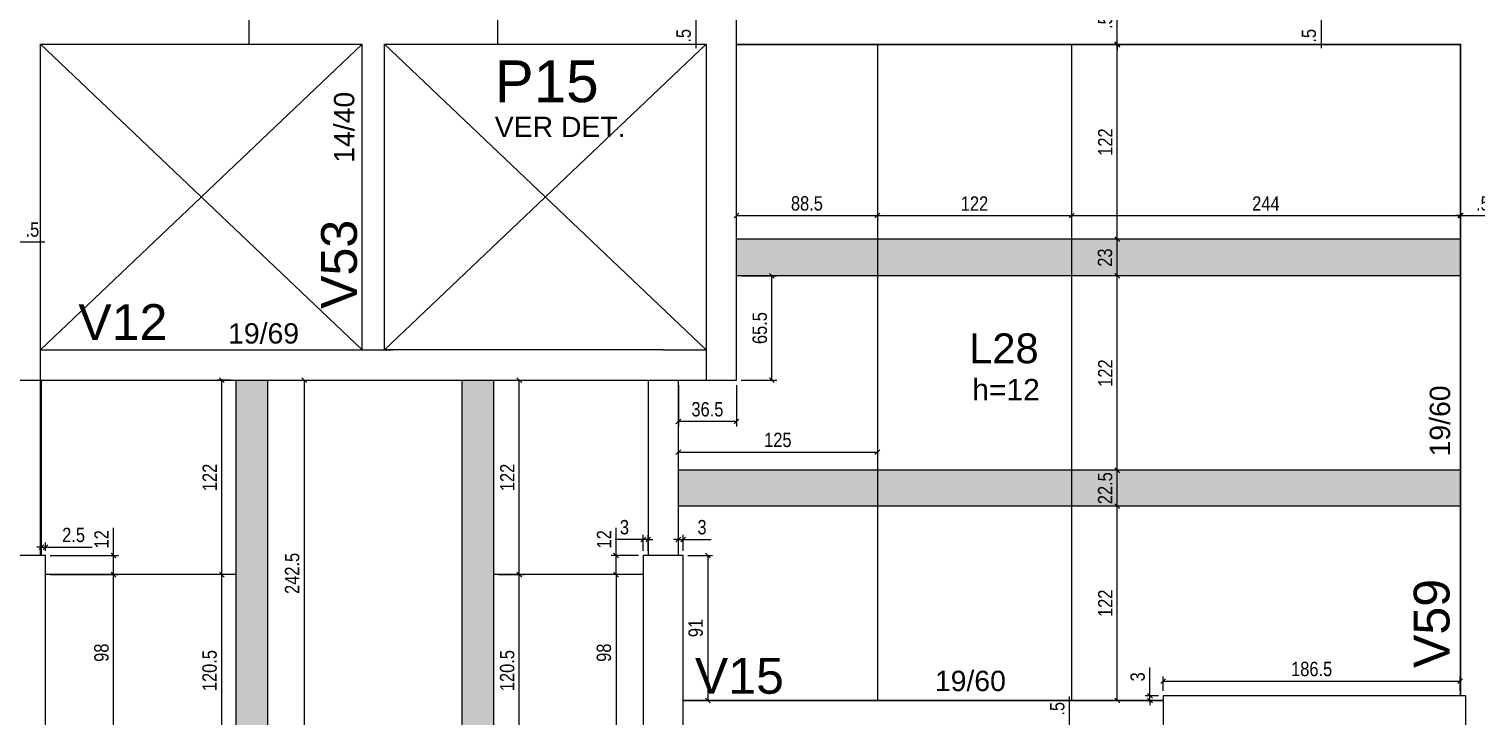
# Model space of a CAD drawing. Header units: millimetres. Extents: x 2716 to 9044, y 218 to 3839.
# Drawn here: x 6187 to 7096, y 2037 to 2468 of the extents above; entities that cross this region are included whole.
import ezdxf

# ---------------------------------------------------------------- set-up
doc = ezdxf.new("R2010")
doc.units = ezdxf.units.MM
for name, color, linetype in [('1', 3, 'Continuous'), ('212', 3, 'Continuous'), ('213', 3, 'Continuous'), ('216', 3, 'Continuous'), ('220', 5, 'Continuous'), ('221', 1, 'Continuous'), ('222', 6, 'Continuous'), ('226', 4, 'Continuous'), ('233', 6, 'Continuous'), ('COTA', 2, 'Continuous'), ('Painéis', 200, 'Continuous')]:
    doc.layers.add(name, color=color, linetype=linetype)
doc.layers.add('Hachura', color=251, linetype='Continuous', lineweight=9)
doc.styles.add('COTA TECNICA-50', font='techl___.ttf', dxfattribs={"height": 9})
doc.styles.get("Standard").update_dxf_attribs({"font": 'arial.ttf'})
doc.dimstyles.new('COTA PAINEL-50', dxfattribs={"dimtxt": 9, "dimasz": 3, "dimexe": 3, "dimexo": 3, "dimgap": 3, "dimtad": 1, "dimdec": 1, "dimzin": 12, "dimdsep": 46, "dimtxsty": 'COTA TECNICA-50', "dimblk1": 'OBLIQUE', "dimblk2": 'OBLIQUE', "dimsah": 1, "dimcen": 0.9, "dimclrd": 4, "dimclre": 4, "dimclrt": 240, "dimadec": 1, "dimazin": 3, "dimtfac": 1, "dimtdec": 1, "dimtmove": 0, "dimatfit": 3, "dimfxl": 1, "dimtolj": 1, "dimtzin": 12, "dimarcsym": 0})

# ---------------------------------------------------------------- blocks, each defined once
blk = doc.blocks.new('_Oblique')
at = {"color": 0, "linetype": 'ByBlock', "lineweight": -2}
blk.add_line((-0.5, -0.5), (0.5, 0.5), dxfattribs=at)
blk = doc.blocks.new('*D15')
at = {"layer": 'COTA', "color": 4, "lineweight": -2, "transparency": 16777216}
for p, q in [((6572.78, 2147.98), (6555.08, 2147.98)), ((6572.78, 2140.94), (6572.78, 2150.98)), ((6575.78, 2147.98), (6572.78, 2147.98)), ((6575.78, 2140.94), (6575.78, 2150.98)), ((6575.78, 2147.98), (6578.78, 2147.98))]:
    blk.add_line(p, q, dxfattribs=at)
at = {"layer": 'Defpoints', "color": 0, "transparency": 16777216}
for p in [(6572.78, 2147.98), (6572.78, 2137.94), (6575.78, 2137.94)]:
    blk.add_point(p, dxfattribs=at)
at = {"layer": 'COTA', "color": 4, "lineweight": -2, "transparency": 16777216, "xscale": 3, "yscale": 3, "zscale": 3}
blk.add_blockref('_Oblique', (6572.78, 2147.98), dxfattribs=at)
at = {"layer": 'COTA', "color": 4, "lineweight": -2, "transparency": 16777216, "xscale": 3, "yscale": 3, "zscale": 3, "rotation": 180}
blk.add_blockref('_Oblique', (6575.78, 2147.98), dxfattribs=at)
at = {"layer": 'COTA', "color": 240, "transparency": 16777216, "insert": (6560.93, 2155.67), "char_height": 9, "attachment_point": 5, "style": 'COTA TECNICA-50'}
blk.add_mtext('\\A1;3', dxfattribs=at)
blk = doc.blocks.new('*D16')
at = {"layer": 'COTA', "color": 4, "lineweight": -2, "transparency": 16777216}
for p, q in [((6569.78, 2125.94), (6552.65, 2125.94)), ((6555.65, 2125.94), (6555.65, 2027.94)), ((6569.78, 2027.94), (6552.65, 2027.94))]:
    blk.add_line(p, q, dxfattribs=at)
at = {"layer": 'Defpoints', "color": 0, "transparency": 16777216}
for p in [(6572.78, 2125.94), (6555.65, 2027.94), (6572.78, 2027.94)]:
    blk.add_point(p, dxfattribs=at)
at = {"layer": 'COTA', "color": 4, "lineweight": -2, "transparency": 16777216, "xscale": 3, "yscale": 3, "zscale": 3}
for p, rotation in [((6555.65, 2125.94), 90), ((6555.65, 2027.94), 270)]:
    blk.add_blockref('_Oblique', p, dxfattribs=dict(at, rotation=rotation))
at = {"layer": 'COTA', "color": 240, "transparency": 16777216, "insert": (6548.05, 2076.94), "char_height": 9, "attachment_point": 5, "rotation": 90, "style": 'COTA TECNICA-50'}
blk.add_mtext('\\A1;98', dxfattribs=at)
blk = doc.blocks.new('*D18')
at = {"layer": 'COTA', "color": 4, "lineweight": -2, "transparency": 16777216}
for p, q in [((6200.28, 2125.94), (6243.07, 2125.94)), ((6240.07, 2027.94), (6240.07, 2125.94)), ((6200.28, 2027.94), (6243.07, 2027.94))]:
    blk.add_line(p, q, dxfattribs=at)
at = {"layer": 'Defpoints', "color": 0, "transparency": 16777216}
for p in [(6197.28, 2125.94), (6240.07, 2125.94), (6197.28, 2027.94)]:
    blk.add_point(p, dxfattribs=at)
at = {"layer": 'COTA', "color": 4, "lineweight": -2, "transparency": 16777216, "xscale": 3, "yscale": 3, "zscale": 3}
for p, rotation in [((6240.07, 2125.94), 90), ((6240.07, 2027.94), 270)]:
    blk.add_blockref('_Oblique', p, dxfattribs=dict(at, rotation=rotation))
at = {"layer": 'COTA', "color": 240, "transparency": 16777216, "insert": (6232.48, 2076.94), "char_height": 9, "attachment_point": 5, "rotation": 90, "style": 'COTA TECNICA-50'}
blk.add_mtext('\\A1;98', dxfattribs=at)
blk = doc.blocks.new('*D127')
at = {"layer": 'COTA', "color": 4, "lineweight": -2, "transparency": 16777216}
for p, q in [((6194.78, 2140.94), (6194.78, 2146.2)), ((6197.28, 2140.94), (6197.28, 2146.2)), ((6194.78, 2143.2), (6191.78, 2143.2)), ((6194.78, 2143.2), (6197.28, 2143.2)), ((6197.28, 2143.2), (6226.63, 2143.2))]:
    blk.add_line(p, q, dxfattribs=at)
at = {"layer": 'Defpoints', "color": 0, "transparency": 16777216}
for p in [(6194.78, 2137.94), (6197.28, 2143.2), (6197.28, 2137.94)]:
    blk.add_point(p, dxfattribs=at)
at = {"layer": 'COTA', "color": 4, "lineweight": -2, "transparency": 16777216, "xscale": 3, "yscale": 3, "zscale": 3}
blk.add_blockref('_Oblique', (6194.78, 2143.2), dxfattribs=at)
at = {"layer": 'COTA', "color": 4, "lineweight": -2, "transparency": 16777216, "xscale": 3, "yscale": 3, "zscale": 3, "rotation": 180}
blk.add_blockref('_Oblique', (6197.28, 2143.2), dxfattribs=at)
at = {"layer": 'COTA', "color": 240, "transparency": 16777216, "insert": (6214.96, 2150.8), "char_height": 9, "attachment_point": 5, "style": 'COTA TECNICA-50'}
blk.add_mtext('\\A1;2.5', dxfattribs=at)
blk = doc.blocks.new('*D19')
at = {"layer": 'COTA', "color": 4, "lineweight": -2, "transparency": 16777216}
for p, q in [((6277.35, 2247.94), (6362.87, 2247.94)), ((6359.87, 2247.94), (6359.87, 2005.47))]:
    blk.add_line(p, q, dxfattribs=at)
at = {"layer": 'Defpoints', "color": 0, "transparency": 16777216}
for p in [(6274.35, 2247.94), (6359.87, 2005.47), (6359.87, 2005.47)]:
    blk.add_point(p, dxfattribs=at)
at = {"layer": 'COTA', "color": 4, "lineweight": -2, "transparency": 16777216, "xscale": 3, "yscale": 3, "zscale": 3}
for p, rotation in [((6359.87, 2247.94), 90), ((6359.87, 2005.47), 270)]:
    blk.add_blockref('_Oblique', p, dxfattribs=dict(at, rotation=rotation))
at = {"layer": 'COTA', "color": 240, "transparency": 16777216, "insert": (6352.27, 2126.71), "char_height": 9, "attachment_point": 5, "rotation": 90, "style": 'COTA TECNICA-50'}
blk.add_mtext('\\A1;242.5', dxfattribs=at)
blk = doc.blocks.new('*D250')
at = {"layer": 'COTA', "color": 4, "lineweight": -2, "transparency": 16777216}
for p, q in [((6174.78, 2334.88), (6171.78, 2334.88)), ((6174.78, 2334.88), (6175.28, 2334.88)), ((6175.28, 2334.88), (6196.87, 2334.88))]:
    blk.add_line(p, q, dxfattribs=at)
at = {"layer": 'Defpoints', "color": 0, "transparency": 16777216}
for p in [(6174.78, 2334.88), (6175.28, 2334.88), (6175.28, 2334.88)]:
    blk.add_point(p, dxfattribs=at)
at = {"layer": 'COTA', "color": 4, "lineweight": -2, "transparency": 16777216, "xscale": 3, "yscale": 3, "zscale": 3}
blk.add_blockref('_Oblique', (6174.78, 2334.88), dxfattribs=at)
at = {"layer": 'COTA', "color": 4, "lineweight": -2, "transparency": 16777216, "xscale": 3, "yscale": 3, "zscale": 3, "rotation": 180}
blk.add_blockref('_Oblique', (6175.28, 2334.88), dxfattribs=at)
at = {"layer": 'COTA', "color": 240, "transparency": 16777216, "insert": (6189.08, 2342.48), "char_height": 9, "attachment_point": 5, "style": 'COTA TECNICA-50'}
blk.add_mtext('\\A1;.5', dxfattribs=at)
blk = doc.blocks.new('*D83')
at = {"layer": 'COTA', "color": 4, "lineweight": -2, "transparency": 16777216}
for p, q in [((6840.42, 2027.94), (6840.42, 2049.53)), ((6837.94, 2027.94), (6837.42, 2027.94)), ((6837.94, 2027.44), (6837.42, 2027.44)), ((6840.42, 2027.44), (6840.42, 2027.94)), ((6840.42, 2027.44), (6840.42, 2024.44))]:
    blk.add_line(p, q, dxfattribs=at)
at = {"layer": 'Defpoints', "color": 0, "transparency": 16777216}
for p in [(6840.42, 2027.94), (6840.94, 2027.94), (6840.94, 2027.44)]:
    blk.add_point(p, dxfattribs=at)
at = {"layer": 'COTA', "color": 4, "lineweight": -2, "transparency": 16777216, "xscale": 3, "yscale": 3, "zscale": 3}
for p, rotation in [((6840.42, 2027.94), 270), ((6840.42, 2027.44), 90)]:
    blk.add_blockref('_Oblique', p, dxfattribs=dict(at, rotation=rotation))
at = {"layer": 'COTA', "color": 240, "transparency": 16777216, "insert": (6832.82, 2041.74), "char_height": 9, "attachment_point": 5, "rotation": 90, "style": 'COTA TECNICA-50'}
blk.add_mtext('\\A1;.5', dxfattribs=at)
blk = doc.blocks.new('*D327')
at = {"layer": 'COTA', "color": 4, "lineweight": -2, "transparency": 16777216}
for p, q in [((6605.74, 2478.44), (6605.74, 2481.44)), ((6605.74, 2478.44), (6605.74, 2477.94)), ((6605.74, 2477.94), (6605.74, 2456.35))]:
    blk.add_line(p, q, dxfattribs=at)
at = {"layer": 'Defpoints', "color": 0, "transparency": 16777216}
for p in [(6605.74, 2478.44), (6605.74, 2477.94), (6605.74, 2477.94)]:
    blk.add_point(p, dxfattribs=at)
at = {"layer": 'COTA', "color": 4, "lineweight": -2, "transparency": 16777216, "xscale": 3, "yscale": 3, "zscale": 3}
for p, rotation in [((6605.74, 2478.44), 270), ((6605.74, 2477.94), 90)]:
    blk.add_blockref('_Oblique', p, dxfattribs=dict(at, rotation=rotation))
at = {"layer": 'COTA', "color": 240, "transparency": 16777216, "insert": (6598.14, 2464.15), "char_height": 9, "attachment_point": 5, "rotation": 90, "style": 'COTA TECNICA-50'}
blk.add_mtext('\\A1;.5', dxfattribs=at)
blk = doc.blocks.new('*D335')
at = {"layer": 'COTA', "color": 4, "lineweight": -2, "transparency": 16777216}
for p, q in [((6998.4, 2478.44), (6998.4, 2481.44)), ((6998.4, 2478.44), (6998.4, 2477.94)), ((6998.4, 2477.94), (7001.4, 2477.94)), ((6998.4, 2477.94), (6998.4, 2456.35))]:
    blk.add_line(p, q, dxfattribs=at)
at = {"layer": 'Defpoints', "color": 0, "transparency": 16777216}
for p in [(6995.4, 2477.94), (6998.4, 2478.44), (6998.4, 2477.94)]:
    blk.add_point(p, dxfattribs=at)
at = {"layer": 'COTA', "color": 4, "lineweight": -2, "transparency": 16777216, "xscale": 3, "yscale": 3, "zscale": 3}
for p, rotation in [((6998.4, 2478.44), 270), ((6998.4, 2477.94), 90)]:
    blk.add_blockref('_Oblique', p, dxfattribs=dict(at, rotation=rotation))
at = {"layer": 'COTA', "color": 240, "transparency": 16777216, "insert": (6990.8, 2464.15), "char_height": 9, "attachment_point": 5, "rotation": 90, "style": 'COTA TECNICA-50'}
blk.add_mtext('\\A1;.5', dxfattribs=at)
blk = doc.blocks.new('*D340')
at = {"layer": 'COTA', "color": 4, "lineweight": -2, "transparency": 16777216}
for p, q in [((6594.78, 2244.94), (6594.78, 2219)), ((6631.28, 2244.94), (6631.28, 2219)), ((6631.28, 2222), (6594.78, 2222))]:
    blk.add_line(p, q, dxfattribs=at)
at = {"layer": 'Defpoints', "color": 0, "transparency": 16777216}
for p in [(6594.78, 2247.94), (6631.28, 2247.94), (6594.78, 2222)]:
    blk.add_point(p, dxfattribs=at)
at = {"layer": 'COTA', "color": 4, "lineweight": -2, "transparency": 16777216, "xscale": 3, "yscale": 3, "zscale": 3, "rotation": 180}
blk.add_blockref('_Oblique', (6594.78, 2222), dxfattribs=at)
at = {"layer": 'COTA', "color": 4, "lineweight": -2, "transparency": 16777216, "xscale": 3, "yscale": 3, "zscale": 3}
blk.add_blockref('_Oblique', (6631.28, 2222), dxfattribs=at)
at = {"layer": 'COTA', "color": 240, "transparency": 16777216, "insert": (6613.03, 2229.7), "char_height": 9, "attachment_point": 5, "style": 'COTA TECNICA-50'}
blk.add_mtext('\\A1;36.5', dxfattribs=at)
blk = doc.blocks.new('*D341')
at = {"layer": 'COTA', "color": 4, "lineweight": -2, "transparency": 16777216}
for p, q in [((6634.28, 2313.44), (6656.54, 2313.44)), ((6653.54, 2247.94), (6653.54, 2313.44)), ((6634.28, 2247.94), (6656.54, 2247.94))]:
    blk.add_line(p, q, dxfattribs=at)
at = {"layer": 'Defpoints', "color": 0, "transparency": 16777216}
for p in [(6631.28, 2313.44), (6653.54, 2313.44), (6631.28, 2247.94)]:
    blk.add_point(p, dxfattribs=at)
at = {"layer": 'COTA', "color": 4, "lineweight": -2, "transparency": 16777216, "xscale": 3, "yscale": 3, "zscale": 3}
for p, rotation in [((6653.54, 2313.44), 90), ((6653.54, 2247.94), 270)]:
    blk.add_blockref('_Oblique', p, dxfattribs=dict(at, rotation=rotation))
at = {"layer": 'COTA', "color": 240, "transparency": 16777216, "insert": (6645.94, 2280.69), "char_height": 9, "attachment_point": 5, "rotation": 90, "style": 'COTA TECNICA-50'}
blk.add_mtext('\\A1;65.5', dxfattribs=at)
blk = doc.blocks.new('*D342')
at = {"layer": 'COTA', "color": 4, "lineweight": -2, "transparency": 16777216}
for p, q in [((6890.97, 2049.94), (6890.97, 2067.64)), ((6896.28, 2049.94), (6887.97, 2049.94)), ((6896.28, 2046.94), (6887.97, 2046.94)), ((6890.97, 2046.94), (6890.97, 2049.94)), ((6890.97, 2046.94), (6890.97, 2043.94))]:
    blk.add_line(p, q, dxfattribs=at)
at = {"layer": 'Defpoints', "color": 0, "transparency": 16777216}
for p in [(6890.97, 2049.94), (6899.28, 2049.94), (6899.28, 2046.94)]:
    blk.add_point(p, dxfattribs=at)
at = {"layer": 'COTA', "color": 4, "lineweight": -2, "transparency": 16777216, "xscale": 3, "yscale": 3, "zscale": 3}
for p, rotation in [((6890.97, 2049.94), 270), ((6890.97, 2046.94), 90)]:
    blk.add_blockref('_Oblique', p, dxfattribs=dict(at, rotation=rotation))
at = {"layer": 'COTA', "color": 240, "transparency": 16777216, "insert": (6883.28, 2061.79), "char_height": 9, "attachment_point": 5, "rotation": 90, "style": 'COTA TECNICA-50'}
blk.add_mtext('\\A1;3', dxfattribs=at)
blk = doc.blocks.new('*D343')
at = {"layer": 'COTA', "color": 4, "lineweight": -2, "transparency": 16777216}
for p, q in [((6899.28, 2052.94), (6899.28, 2062.04)), ((6899.28, 2059.04), (7085.78, 2059.04)), ((7085.78, 2052.94), (7085.78, 2062.04))]:
    blk.add_line(p, q, dxfattribs=at)
at = {"layer": 'Defpoints', "color": 0, "transparency": 16777216}
for p in [(7085.78, 2059.04), (6899.28, 2049.94), (7085.78, 2049.94)]:
    blk.add_point(p, dxfattribs=at)
at = {"layer": 'COTA', "color": 4, "lineweight": -2, "transparency": 16777216, "xscale": 3, "yscale": 3, "zscale": 3, "rotation": 180}
blk.add_blockref('_Oblique', (6899.28, 2059.04), dxfattribs=at)
at = {"layer": 'COTA', "color": 4, "lineweight": -2, "transparency": 16777216, "xscale": 3, "yscale": 3, "zscale": 3}
blk.add_blockref('_Oblique', (7085.78, 2059.04), dxfattribs=at)
at = {"layer": 'COTA', "color": 240, "transparency": 16777216, "insert": (6992.53, 2066.66), "char_height": 9, "attachment_point": 5, "style": 'COTA TECNICA-50'}
blk.add_mtext('\\A1;186.5', dxfattribs=at)
blk = doc.blocks.new('*D344')
at = {"layer": 'COTA', "color": 4, "lineweight": -2, "transparency": 16777216}
for p, q in [((6594.78, 2147.98), (6591.78, 2147.98)), ((6594.78, 2140.94), (6594.78, 2150.98)), ((6594.78, 2147.98), (6597.78, 2147.98)), ((6597.78, 2140.94), (6597.78, 2150.98)), ((6597.78, 2147.98), (6615.48, 2147.98))]:
    blk.add_line(p, q, dxfattribs=at)
at = {"layer": 'Defpoints', "color": 0, "transparency": 16777216}
for p in [(6597.78, 2147.98), (6594.78, 2137.94), (6597.78, 2137.94)]:
    blk.add_point(p, dxfattribs=at)
at = {"layer": 'COTA', "color": 4, "lineweight": -2, "transparency": 16777216, "xscale": 3, "yscale": 3, "zscale": 3}
blk.add_blockref('_Oblique', (6594.78, 2147.98), dxfattribs=at)
at = {"layer": 'COTA', "color": 4, "lineweight": -2, "transparency": 16777216, "xscale": 3, "yscale": 3, "zscale": 3, "rotation": 180}
blk.add_blockref('_Oblique', (6597.78, 2147.98), dxfattribs=at)
at = {"layer": 'COTA', "color": 240, "transparency": 16777216, "insert": (6609.63, 2155.67), "char_height": 9, "attachment_point": 5, "style": 'COTA TECNICA-50'}
blk.add_mtext('\\A1;3', dxfattribs=at)
blk = doc.blocks.new('*D345')
at = {"layer": 'COTA', "color": 4, "lineweight": -2, "transparency": 16777216}
for p, q in [((6600.78, 2137.94), (6616.27, 2137.94)), ((6613.27, 2137.94), (6613.27, 2046.94)), ((6600.78, 2046.94), (6616.27, 2046.94))]:
    blk.add_line(p, q, dxfattribs=at)
at = {"layer": 'Defpoints', "color": 0, "transparency": 16777216}
for p in [(6597.78, 2137.94), (6597.78, 2046.94), (6613.27, 2046.94)]:
    blk.add_point(p, dxfattribs=at)
at = {"layer": 'COTA', "color": 4, "lineweight": -2, "transparency": 16777216, "xscale": 3, "yscale": 3, "zscale": 3}
for p, rotation in [((6613.27, 2137.94), 90), ((6613.27, 2046.94), 270)]:
    blk.add_blockref('_Oblique', p, dxfattribs=dict(at, rotation=rotation))
at = {"layer": 'COTA', "color": 240, "transparency": 16777216, "insert": (6605.69, 2092.44), "char_height": 9, "attachment_point": 5, "rotation": 90, "style": 'COTA TECNICA-50'}
blk.add_mtext('\\A1;91', dxfattribs=at)
blk = doc.blocks.new('*D346')
at = {"layer": 'COTA', "color": 4, "lineweight": -2, "transparency": 16777216}
blk.add_line((6631.28, 2351.29), (6719.78, 2351.29), dxfattribs=at)
at = {"layer": 'Defpoints', "color": 0, "transparency": 16777216}
for p in [(6631.28, 2351.29), (6719.78, 2351.29), (6719.78, 2351.29)]:
    blk.add_point(p, dxfattribs=at)
at = {"layer": 'COTA', "color": 4, "lineweight": -2, "transparency": 16777216, "xscale": 3, "yscale": 3, "zscale": 3, "rotation": 180}
blk.add_blockref('_Oblique', (6631.28, 2351.29), dxfattribs=at)
at = {"layer": 'COTA', "color": 4, "lineweight": -2, "transparency": 16777216, "xscale": 3, "yscale": 3, "zscale": 3}
blk.add_blockref('_Oblique', (6719.78, 2351.29), dxfattribs=at)
at = {"layer": 'COTA', "color": 240, "transparency": 16777216, "insert": (6675.53, 2358.91), "char_height": 9, "attachment_point": 5, "style": 'COTA TECNICA-50'}
blk.add_mtext('\\A1;88.5', dxfattribs=at)
blk = doc.blocks.new('*D93')
at = {"layer": 'COTA', "color": 4, "lineweight": -2, "transparency": 16777216}
blk.add_line((6719.78, 2351.29), (6841.78, 2351.29), dxfattribs=at)
at = {"layer": 'Defpoints', "color": 0, "transparency": 16777216}
for p in [(6719.78, 2351.29), (6841.78, 2351.29), (6841.78, 2351.29)]:
    blk.add_point(p, dxfattribs=at)
at = {"layer": 'COTA', "color": 4, "lineweight": -2, "transparency": 16777216, "xscale": 3, "yscale": 3, "zscale": 3, "rotation": 180}
blk.add_blockref('_Oblique', (6719.78, 2351.29), dxfattribs=at)
at = {"layer": 'COTA', "color": 4, "lineweight": -2, "transparency": 16777216, "xscale": 3, "yscale": 3, "zscale": 3}
blk.add_blockref('_Oblique', (6841.78, 2351.29), dxfattribs=at)
at = {"layer": 'COTA', "color": 240, "transparency": 16777216, "insert": (6780.78, 2358.85), "char_height": 9, "attachment_point": 5, "style": 'COTA TECNICA-50'}
blk.add_mtext('\\A1;122', dxfattribs=at)
blk = doc.blocks.new('*D347')
at = {"layer": 'COTA', "color": 4, "lineweight": -2, "transparency": 16777216}
blk.add_line((6841.78, 2351.29), (7085.78, 2351.29), dxfattribs=at)
at = {"layer": 'Defpoints', "color": 0, "transparency": 16777216}
for p in [(6841.78, 2351.29), (7085.78, 2351.29), (7085.78, 2351.29)]:
    blk.add_point(p, dxfattribs=at)
at = {"layer": 'COTA', "color": 4, "lineweight": -2, "transparency": 16777216, "xscale": 3, "yscale": 3, "zscale": 3, "rotation": 180}
blk.add_blockref('_Oblique', (6841.78, 2351.29), dxfattribs=at)
at = {"layer": 'COTA', "color": 4, "lineweight": -2, "transparency": 16777216, "xscale": 3, "yscale": 3, "zscale": 3}
blk.add_blockref('_Oblique', (7085.78, 2351.29), dxfattribs=at)
at = {"layer": 'COTA', "color": 240, "transparency": 16777216, "insert": (6963.78, 2358.86), "char_height": 9, "attachment_point": 5, "style": 'COTA TECNICA-50'}
blk.add_mtext('\\A1;244', dxfattribs=at)
blk = doc.blocks.new('*D285')
at = {"layer": 'COTA', "color": 4, "lineweight": -2, "transparency": 16777216}
for p, q in [((7085.78, 2351.29), (7082.78, 2351.29)), ((7085.78, 2351.29), (7086.28, 2351.29)), ((7086.28, 2351.29), (7107.87, 2351.29))]:
    blk.add_line(p, q, dxfattribs=at)
at = {"layer": 'Defpoints', "color": 0, "transparency": 16777216}
for p in [(7085.78, 2351.29), (7086.28, 2351.29), (7086.28, 2351.29)]:
    blk.add_point(p, dxfattribs=at)
at = {"layer": 'COTA', "color": 4, "lineweight": -2, "transparency": 16777216, "xscale": 3, "yscale": 3, "zscale": 3}
blk.add_blockref('_Oblique', (7085.78, 2351.29), dxfattribs=at)
at = {"layer": 'COTA', "color": 4, "lineweight": -2, "transparency": 16777216, "xscale": 3, "yscale": 3, "zscale": 3, "rotation": 180}
blk.add_blockref('_Oblique', (7086.28, 2351.29), dxfattribs=at)
at = {"layer": 'COTA', "color": 240, "transparency": 16777216, "insert": (7100.08, 2358.89), "char_height": 9, "attachment_point": 5, "style": 'COTA TECNICA-50'}
blk.add_mtext('\\A1;.5', dxfattribs=at)
blk = doc.blocks.new('*D286')
at = {"layer": 'COTA', "color": 4, "lineweight": -2, "transparency": 16777216}
for p, q in [((6870.97, 2168.94), (6867.45, 2168.94)), ((6870.45, 2046.94), (6870.45, 2168.94)), ((6870.97, 2046.94), (6867.45, 2046.94))]:
    blk.add_line(p, q, dxfattribs=at)
at = {"layer": 'Defpoints', "color": 0, "transparency": 16777216}
for p in [(6870.45, 2168.94), (6873.97, 2168.94), (6873.97, 2046.94)]:
    blk.add_point(p, dxfattribs=at)
at = {"layer": 'COTA', "color": 4, "lineweight": -2, "transparency": 16777216, "xscale": 3, "yscale": 3, "zscale": 3}
for p, rotation in [((6870.45, 2168.94), 90), ((6870.45, 2046.94), 270)]:
    blk.add_blockref('_Oblique', p, dxfattribs=dict(at, rotation=rotation))
at = {"layer": 'COTA', "color": 240, "transparency": 16777216, "insert": (6862.89, 2107.94), "char_height": 9, "attachment_point": 5, "rotation": 90, "style": 'COTA TECNICA-50'}
blk.add_mtext('\\A1;122', dxfattribs=at)
blk = doc.blocks.new('*D287')
at = {"layer": 'COTA', "color": 4, "lineweight": -2, "transparency": 16777216}
blk.add_line((6870.45, 2168.94), (6870.45, 2191.44), dxfattribs=at)
at = {"layer": 'Defpoints', "color": 0, "transparency": 16777216}
for p in [(6870.45, 2191.44), (6870.45, 2191.44), (6870.45, 2168.94)]:
    blk.add_point(p, dxfattribs=at)
at = {"layer": 'COTA', "color": 4, "lineweight": -2, "transparency": 16777216, "xscale": 3, "yscale": 3, "zscale": 3}
for p, rotation in [((6870.45, 2191.44), 90), ((6870.45, 2168.94), 270)]:
    blk.add_blockref('_Oblique', p, dxfattribs=dict(at, rotation=rotation))
at = {"layer": 'COTA', "color": 240, "transparency": 16777216, "insert": (6862.85, 2180.19), "char_height": 9, "attachment_point": 5, "rotation": 90, "style": 'COTA TECNICA-50'}
blk.add_mtext('\\A1;22.5', dxfattribs=at)
blk = doc.blocks.new('*D288')
at = {"layer": 'COTA', "color": 4, "lineweight": -2, "transparency": 16777216}
blk.add_line((6870.45, 2191.44), (6870.45, 2313.44), dxfattribs=at)
at = {"layer": 'Defpoints', "color": 0, "transparency": 16777216}
for p in [(6870.45, 2313.44), (6870.45, 2313.44), (6870.45, 2191.44)]:
    blk.add_point(p, dxfattribs=at)
at = {"layer": 'COTA', "color": 4, "lineweight": -2, "transparency": 16777216, "xscale": 3, "yscale": 3, "zscale": 3}
for p, rotation in [((6870.45, 2313.44), 90), ((6870.45, 2191.44), 270)]:
    blk.add_blockref('_Oblique', p, dxfattribs=dict(at, rotation=rotation))
at = {"layer": 'COTA', "color": 240, "transparency": 16777216, "insert": (6862.89, 2252.44), "char_height": 9, "attachment_point": 5, "rotation": 90, "style": 'COTA TECNICA-50'}
blk.add_mtext('\\A1;122', dxfattribs=at)
blk = doc.blocks.new('*D289')
at = {"layer": 'COTA', "color": 4, "lineweight": -2, "transparency": 16777216}
blk.add_line((6870.45, 2313.44), (6870.45, 2336.44), dxfattribs=at)
at = {"layer": 'Defpoints', "color": 0, "transparency": 16777216}
for p in [(6870.45, 2336.44), (6870.45, 2336.44), (6870.45, 2313.44)]:
    blk.add_point(p, dxfattribs=at)
at = {"layer": 'COTA', "color": 4, "lineweight": -2, "transparency": 16777216, "xscale": 3, "yscale": 3, "zscale": 3}
for p, rotation in [((6870.45, 2336.44), 90), ((6870.45, 2313.44), 270)]:
    blk.add_blockref('_Oblique', p, dxfattribs=dict(at, rotation=rotation))
at = {"layer": 'COTA', "color": 240, "transparency": 16777216, "insert": (6862.75, 2324.94), "char_height": 9, "attachment_point": 5, "rotation": 90, "style": 'COTA TECNICA-50'}
blk.add_mtext('\\A1;23', dxfattribs=at)
blk = doc.blocks.new('*D87')
at = {"layer": 'COTA', "color": 4, "lineweight": -2, "transparency": 16777216}
blk.add_line((6870.45, 2336.44), (6870.45, 2458.44), dxfattribs=at)
at = {"layer": 'Defpoints', "color": 0, "transparency": 16777216}
for p in [(6870.45, 2458.44), (6870.45, 2458.44), (6870.45, 2336.44)]:
    blk.add_point(p, dxfattribs=at)
at = {"layer": 'COTA', "color": 4, "lineweight": -2, "transparency": 16777216, "xscale": 3, "yscale": 3, "zscale": 3}
for p, rotation in [((6870.45, 2458.44), 90), ((6870.45, 2336.44), 270)]:
    blk.add_blockref('_Oblique', p, dxfattribs=dict(at, rotation=rotation))
at = {"layer": 'COTA', "color": 240, "transparency": 16777216, "insert": (6862.89, 2397.44), "char_height": 9, "attachment_point": 5, "rotation": 90, "style": 'COTA TECNICA-50'}
blk.add_mtext('\\A1;122', dxfattribs=at)
blk = doc.blocks.new('*D290')
at = {"layer": 'COTA', "color": 4, "lineweight": -2, "transparency": 16777216}
for p, q in [((6870.45, 2458.94), (6870.45, 2480.53)), ((6870.45, 2458.44), (6870.45, 2458.94)), ((6870.45, 2458.44), (6870.45, 2455.44))]:
    blk.add_line(p, q, dxfattribs=at)
at = {"layer": 'Defpoints', "color": 0, "transparency": 16777216}
for p in [(6870.45, 2458.94), (6870.45, 2458.94), (6870.45, 2458.44)]:
    blk.add_point(p, dxfattribs=at)
at = {"layer": 'COTA', "color": 4, "lineweight": -2, "transparency": 16777216, "xscale": 3, "yscale": 3, "zscale": 3}
for p, rotation in [((6870.45, 2458.94), 270), ((6870.45, 2458.44), 90)]:
    blk.add_blockref('_Oblique', p, dxfattribs=dict(at, rotation=rotation))
at = {"layer": 'COTA', "color": 240, "transparency": 16777216, "insert": (6862.85, 2472.74), "char_height": 9, "attachment_point": 5, "rotation": 90, "style": 'COTA TECNICA-50'}
blk.add_mtext('\\A1;.5', dxfattribs=at)
blk = doc.blocks.new('*D291')
at = {"layer": 'COTA', "color": 4, "lineweight": -2, "transparency": 16777216}
blk.add_line((6594.78, 2202.86), (6719.78, 2202.86), dxfattribs=at)
at = {"layer": 'Defpoints', "color": 0, "transparency": 16777216}
for p in [(6594.78, 2202.86), (6719.78, 2202.86), (6719.78, 2202.86)]:
    blk.add_point(p, dxfattribs=at)
at = {"layer": 'COTA', "color": 4, "lineweight": -2, "transparency": 16777216, "xscale": 3, "yscale": 3, "zscale": 3, "rotation": 180}
blk.add_blockref('_Oblique', (6594.78, 2202.86), dxfattribs=at)
at = {"layer": 'COTA', "color": 4, "lineweight": -2, "transparency": 16777216, "xscale": 3, "yscale": 3, "zscale": 3}
blk.add_blockref('_Oblique', (6719.78, 2202.86), dxfattribs=at)
at = {"layer": 'COTA', "color": 240, "transparency": 16777216, "insert": (6657.28, 2210.46), "char_height": 9, "attachment_point": 5, "style": 'COTA TECNICA-50'}
blk.add_mtext('\\A1;125', dxfattribs=at)
blk = doc.blocks.new('*D351')
at = {"layer": 'COTA', "color": 4, "lineweight": -2, "transparency": 16777216}
for p, q in [((6481.78, 2125.94), (6497.9, 2125.94)), ((6494.9, 2005.47), (6494.9, 2125.94)), ((6481.78, 2005.47), (6497.9, 2005.47))]:
    blk.add_line(p, q, dxfattribs=at)
at = {"layer": 'Defpoints', "color": 0, "transparency": 16777216}
for p in [(6478.78, 2125.94), (6494.9, 2125.94), (6478.78, 2005.47)]:
    blk.add_point(p, dxfattribs=at)
at = {"layer": 'COTA', "color": 4, "lineweight": -2, "transparency": 16777216, "xscale": 3, "yscale": 3, "zscale": 3}
for p, rotation in [((6494.9, 2125.94), 90), ((6494.9, 2005.47), 270)]:
    blk.add_blockref('_Oblique', p, dxfattribs=dict(at, rotation=rotation))
at = {"layer": 'COTA', "color": 240, "transparency": 16777216, "insert": (6487.3, 2065.71), "char_height": 9, "attachment_point": 5, "rotation": 90, "style": 'COTA TECNICA-50'}
blk.add_mtext('\\A1;120.5', dxfattribs=at)
blk = doc.blocks.new('*D352')
at = {"layer": 'COTA', "color": 4, "lineweight": -2, "transparency": 16777216}
for p, q in [((6481.78, 2247.94), (6497.9, 2247.94)), ((6494.9, 2125.94), (6494.9, 2247.94)), ((6481.78, 2125.94), (6497.9, 2125.94))]:
    blk.add_line(p, q, dxfattribs=at)
at = {"layer": 'Defpoints', "color": 0, "transparency": 16777216}
for p in [(6478.78, 2247.94), (6494.9, 2247.94), (6478.78, 2125.94)]:
    blk.add_point(p, dxfattribs=at)
at = {"layer": 'COTA', "color": 4, "lineweight": -2, "transparency": 16777216, "xscale": 3, "yscale": 3, "zscale": 3}
for p, rotation in [((6494.9, 2247.94), 90), ((6494.9, 2125.94), 270)]:
    blk.add_blockref('_Oblique', p, dxfattribs=dict(at, rotation=rotation))
at = {"layer": 'COTA', "color": 240, "transparency": 16777216, "insert": (6487.35, 2186.94), "char_height": 9, "attachment_point": 5, "rotation": 90, "style": 'COTA TECNICA-50'}
blk.add_mtext('\\A1;122', dxfattribs=at)
blk = doc.blocks.new('*D353')
at = {"layer": 'COTA', "color": 4, "lineweight": -2, "transparency": 16777216}
for p, q in [((6555.65, 2137.94), (6555.65, 2155.32)), ((6569.78, 2137.94), (6552.65, 2137.94)), ((6555.65, 2125.94), (6555.65, 2137.94)), ((6569.78, 2125.94), (6552.65, 2125.94))]:
    blk.add_line(p, q, dxfattribs=at)
at = {"layer": 'Defpoints', "color": 0, "transparency": 16777216}
for p in [(6555.65, 2137.94), (6572.78, 2137.94), (6572.78, 2125.94)]:
    blk.add_point(p, dxfattribs=at)
at = {"layer": 'COTA', "color": 4, "lineweight": -2, "transparency": 16777216, "xscale": 3, "yscale": 3, "zscale": 3}
for p, rotation in [((6555.65, 2137.94), 90), ((6555.65, 2125.94), 270)]:
    blk.add_blockref('_Oblique', p, dxfattribs=dict(at, rotation=rotation))
at = {"layer": 'COTA', "color": 240, "transparency": 16777216, "insert": (6548.09, 2148.13), "char_height": 9, "attachment_point": 5, "rotation": 90, "style": 'COTA TECNICA-50'}
blk.add_mtext('\\A1;12', dxfattribs=at)
blk = doc.blocks.new('*D354')
at = {"layer": 'COTA', "color": 4, "lineweight": -2, "transparency": 16777216}
for p, q in [((6240.07, 2137.94), (6240.07, 2155.32)), ((6200.28, 2137.94), (6243.07, 2137.94)), ((6240.07, 2125.94), (6240.07, 2137.94)), ((6200.28, 2125.94), (6243.07, 2125.94))]:
    blk.add_line(p, q, dxfattribs=at)
at = {"layer": 'Defpoints', "color": 0, "transparency": 16777216}
for p in [(6197.28, 2137.94), (6240.07, 2137.94), (6197.28, 2125.94)]:
    blk.add_point(p, dxfattribs=at)
at = {"layer": 'COTA', "color": 4, "lineweight": -2, "transparency": 16777216, "xscale": 3, "yscale": 3, "zscale": 3}
for p, rotation in [((6240.07, 2137.94), 90), ((6240.07, 2125.94), 270)]:
    blk.add_blockref('_Oblique', p, dxfattribs=dict(at, rotation=rotation))
at = {"layer": 'COTA', "color": 240, "transparency": 16777216, "insert": (6232.52, 2148.13), "char_height": 9, "attachment_point": 5, "rotation": 90, "style": 'COTA TECNICA-50'}
blk.add_mtext('\\A1;12', dxfattribs=at)
blk = doc.blocks.new('*D355')
at = {"layer": 'COTA', "color": 4, "lineweight": -2, "transparency": 16777216}
for p, q in [((6313.78, 2125.94), (6305, 2125.94)), ((6308, 2005.47), (6308, 2125.94)), ((6313.78, 2005.47), (6305, 2005.47))]:
    blk.add_line(p, q, dxfattribs=at)
at = {"layer": 'Defpoints', "color": 0, "transparency": 16777216}
for p in [(6308, 2125.94), (6316.78, 2125.94), (6316.78, 2005.47)]:
    blk.add_point(p, dxfattribs=at)
at = {"layer": 'COTA', "color": 4, "lineweight": -2, "transparency": 16777216, "xscale": 3, "yscale": 3, "zscale": 3}
for p, rotation in [((6308, 2125.94), 90), ((6308, 2005.47), 270)]:
    blk.add_blockref('_Oblique', p, dxfattribs=dict(at, rotation=rotation))
at = {"layer": 'COTA', "color": 240, "transparency": 16777216, "insert": (6300.4, 2065.71), "char_height": 9, "attachment_point": 5, "rotation": 90, "style": 'COTA TECNICA-50'}
blk.add_mtext('\\A1;120.5', dxfattribs=at)
blk = doc.blocks.new('*D356')
at = {"layer": 'COTA', "color": 4, "lineweight": -2, "transparency": 16777216}
for p, q in [((6313.78, 2247.94), (6305, 2247.94)), ((6308, 2125.94), (6308, 2247.94)), ((6313.78, 2125.94), (6305, 2125.94))]:
    blk.add_line(p, q, dxfattribs=at)
at = {"layer": 'Defpoints', "color": 0, "transparency": 16777216}
for p in [(6308, 2247.94), (6316.78, 2247.94), (6316.78, 2125.94)]:
    blk.add_point(p, dxfattribs=at)
at = {"layer": 'COTA', "color": 4, "lineweight": -2, "transparency": 16777216, "xscale": 3, "yscale": 3, "zscale": 3}
for p, rotation in [((6308, 2247.94), 90), ((6308, 2125.94), 270)]:
    blk.add_blockref('_Oblique', p, dxfattribs=dict(at, rotation=rotation))
at = {"layer": 'COTA', "color": 240, "transparency": 16777216, "insert": (6300.44, 2186.94), "char_height": 9, "attachment_point": 5, "rotation": 90, "style": 'COTA TECNICA-50'}
blk.add_mtext('\\A1;122', dxfattribs=at)

msp = doc.modelspace()

# ---------------------------------------------------------------- hatches: boundary and pattern name
at = {"layer": 'Hachura', "linetype": 'ByBlock'}
h = msp.add_hatch(color=256, dxfattribs=at)
h.dxf.hatch_style = 1
h.paths.add_polyline_path([(7085.78, 2313.44), (7085.78, 2336.44), (6631.28, 2336.44), (6631.28, 2313.44)])
h = msp.add_hatch(color=256, dxfattribs=at)
h.dxf.hatch_style = 1
h.paths.add_polyline_path([(6316.78, 1517.47), (6336.78, 1517.47), (6336.78, 2247.94), (6316.78, 2247.94)])
h = msp.add_hatch(color=256, dxfattribs=at)
h.dxf.hatch_style = 1
h.paths.add_polyline_path([(6458.78, 1517.47), (6478.78, 1517.47), (6478.78, 2247.94), (6458.78, 2247.94)])
h = msp.add_hatch(color=256, dxfattribs=at)
h.dxf.hatch_style = 1
h.paths.add_polyline_path([(7085.78, 2168.94), (7085.78, 2191.44), (6594.78, 2191.44), (6594.78, 2168.94)])

# ---------------------------------------------------------------- linework, layer by layer
at = {"layer": '1'}
for p, q in [((6325.28, 2458.94), (6396.28, 2458.94)), ((6396.28, 2266.94), (6396.28, 2458.94)), ((6410.28, 2266.94), (6410.28, 2458.94)), ((6631.28, 2458.94), (7086.28, 2458.94)), ((7086.28, 2049.94), (7086.28, 2458.94)), ((6194.28, 2266.94), (6415.43, 2266.94)), ((6585.28, 2266.94), (6612.28, 2266.94)), ((6594.78, 2247.94), (6612.28, 2247.94)), ((6597.78, 2046.94), (6899.28, 2046.94))]:
    msp.add_line(p, q, dxfattribs=at)
for points in [[(6410.28, 2458.94), (6481.28, 2458.94)], [(6585.28, 2266.94), (6410.28, 2266.94)], [(6194.28, 2247.94), (6425.28, 2247.94)], [(6194.28, 2137.94), (6194.28, 2247.94)], [(6425.28, 2247.94), (6603.27, 2247.94)], [(6575.78, 2247.94), (6575.78, 2137.94)], [(6594.78, 2137.94), (6594.78, 2247.94)]]:
    msp.add_lwpolyline(points, dxfattribs=at)
at = {"layer": '221'}
for p, q in [((6194.28, 2266.94), (6396.28, 2458.94)), ((6194.28, 2458.94), (6396.28, 2266.94)), ((6410.28, 2266.94), (6612.28, 2458.94)), ((6410.28, 2458.94), (6612.28, 2266.94))]:
    msp.add_line(p, q, dxfattribs=at)
at = {"layer": '222'}
for points in [[(6176.28, 2247.94), (6175.28, 2247.94), (6194.28, 2247.94), (6194.28, 2458.94), (6325.28, 2458.94), (6325.28, 2477.94), (6175.28, 2477.94), (6175.28, 2247.94)], [(6612.28, 2247.94), (6631.28, 2247.94), (6631.28, 2477.94), (6481.28, 2477.94), (6481.28, 2458.94), (6612.28, 2458.94), (6612.28, 2247.94)], [(6172.28, 2027.94), (6197.28, 2027.94), (6197.28, 2137.94), (6172.28, 2137.94), (6172.28, 2027.94)], [(6572.78, 2027.94), (6597.78, 2027.94), (6597.78, 2137.94), (6572.78, 2137.94), (6572.78, 2027.94)], [(7089.28, 2024.94), (7089.28, 2049.94), (6899.28, 2049.94), (6899.28, 2024.94), (7089.28, 2024.94)]]:
    msp.add_lwpolyline(points, dxfattribs=at)
at = {"layer": 'Painéis'}
for p, q in [((7085.78, 2458.44), (6631.28, 2458.44)), ((6719.78, 2458.44), (6719.78, 2046.94)), ((6841.78, 2458.44), (6841.78, 2046.94)), ((7085.78, 2458.44), (7085.78, 2049.94)), ((7085.78, 2336.44), (6631.28, 2336.44)), ((7085.78, 2313.44), (6631.28, 2313.44)), ((6194.78, 2137.94), (6194.78, 2247.94)), ((6316.78, 2247.94), (6316.78, 1517.47)), ((6336.78, 2247.94), (6336.78, 1517.47)), ((6458.78, 2247.94), (6458.78, 1517.47)), ((6478.78, 2247.94), (6478.78, 1517.47)), ((7085.78, 2191.44), (6594.78, 2191.44)), ((7085.78, 2168.94), (6594.78, 2168.94)), ((6316.78, 2125.94), (6197.28, 2125.94)), ((6572.78, 2125.94), (6478.78, 2125.94)), ((6899.28, 2046.94), (6597.78, 2046.94))]:
    msp.add_line(p, q, dxfattribs=at)

# ---------------------------------------------------------------- texts
at = {"layer": '212'}
for s, p in [('14/40', (6391.25, 2384.41)), ('19/60', (7079.44, 2200.15))]:
    msp.add_text(s, height=12.75, rotation=90, dxfattribs=at).set_placement(p)
for s, p in [('19/69', (6312, 2270.98)), ('19/60', (6755.9, 2052.86))]:
    msp.add_text(s, height=12.75, dxfattribs=at).set_placement(p)
at = {"layer": '213'}
msp.add_text('VER DET.', height=12.75, dxfattribs=at).set_placement((6479.49, 2400.59))
at = {"layer": '216'}
msp.add_text('h=12', height=13.5, dxfattribs=at).set_placement((6779.32, 2235.29))
at = {"layer": '220'}
msp.add_text('P15', height=26.25, dxfattribs=at).set_placement((6479.49, 2422.46))
at = {"layer": '226'}
msp.add_text('L28', height=18.75, dxfattribs=at).set_placement((6777.39, 2258.61))
at = {"layer": '233'}
for s, p in [('V53', (6392.92, 2292.73)), ('V59', (7079.1, 2067.33))]:
    msp.add_text(s, height=22.5, rotation=90, dxfattribs=at).set_placement(p)
for s, p in [('V12', (6217.93, 2273.2)), ('V15', (6605.16, 2051.19))]:
    msp.add_text(s, height=22.5, dxfattribs=at).set_placement(p)

# ---------------------------------------------------------------- dimensions: what is measured, and where the dimension line sits
at = {"layer": 'COTA'}
for base, p1, p2, angle, picture, middle in [((6605.74, 2477.94), (6605.74, 2478.44), (6605.74, 2477.94), 90, '*D327', (6598.14, 2464.15)), ((6998.4, 2477.94), (6998.4, 2478.44), (6995.4, 2477.94), 90, '*D335', (6990.8, 2464.15)), ((6870.45, 2458.94), (6870.45, 2458.44), (6870.45, 2458.94), 90, '*D290', (6862.85, 2472.74)), ((6870.45, 2458.44), (6870.45, 2336.44), (6870.45, 2458.44), 90, '*D87', (6862.89, 2397.44)), ((6175.28, 2334.88), (6174.78, 2334.88), (6175.28, 2334.88), 180, '*D250', (6189.08, 2342.48)), ((6870.45, 2336.44), (6870.45, 2313.44), (6870.45, 2336.44), 90, '*D289', (6862.75, 2324.94)), ((6653.54, 2313.44), (6631.28, 2247.94), (6631.28, 2313.44), 90, '*D341', (6645.94, 2280.69)), ((6870.45, 2313.44), (6870.45, 2191.44), (6870.45, 2313.44), 90, '*D288', (6862.89, 2252.44)), ((6359.87, 2005.47), (6274.35, 2247.94), (6359.87, 2005.47), 90, '*D19', (6352.27, 2126.71)), ((6870.45, 2168.94), (6873.97, 2046.94), (6873.97, 2168.94), 90, '*D286', (6862.89, 2107.94)), ((6197.28, 2143.2), (6194.78, 2137.94), (6197.28, 2137.94), 180, '*D127', (6214.96, 2150.8)), ((6240.07, 2137.94), (6197.28, 2125.94), (6197.28, 2137.94), 90, '*D354', (6232.52, 2148.13)), ((6555.65, 2137.94), (6572.78, 2125.94), (6572.78, 2137.94), 90, '*D353', (6548.09, 2148.13)), ((6572.78, 2147.98), (6575.78, 2137.94), (6572.78, 2137.94), 180, '*D15', (6560.93, 2155.67)), ((6613.27, 2046.94), (6597.78, 2137.94), (6597.78, 2046.94), 90, '*D345', (6605.69, 2092.44)), ((6240.07, 2125.94), (6197.28, 2027.94), (6197.28, 2125.94), 90, '*D18', (6232.48, 2076.94)), ((6308, 2125.94), (6316.78, 2005.47), (6316.78, 2125.94), 90, '*D355', (6300.4, 2065.71)), ((6494.9, 2125.94), (6478.78, 2005.47), (6478.78, 2125.94), 90, '*D351', (6487.3, 2065.71)), ((6555.65, 2027.94), (6572.78, 2125.94), (6572.78, 2027.94), 90, '*D16', (6548.05, 2076.94)), ((6890.97, 2049.94), (6899.28, 2046.94), (6899.28, 2049.94), 90, '*D342', (6883.28, 2061.79)), ((6840.42, 2027.94), (6840.94, 2027.44), (6840.94, 2027.94), 90, '*D83', (6832.82, 2041.74))]:
    dim = msp.add_linear_dim(base=base, p1=p1, p2=p2, angle=angle, dimstyle='COTA PAINEL-50', dxfattribs=at)
    dim.commit()
    dim.dimension.update_dxf_attribs({"geometry": picture, "text_midpoint": middle})
for base, p1, p2, picture, middle in [((6719.78, 2351.29), (6631.28, 2351.29), (6719.78, 2351.29), '*D346', (6675.53, 2358.91)), ((6841.78, 2351.29), (6719.78, 2351.29), (6841.78, 2351.29), '*D93', (6780.78, 2358.85)), ((7085.78, 2351.29), (6841.78, 2351.29), (7085.78, 2351.29), '*D347', (6963.78, 2358.86)), ((7086.28, 2351.29), (7085.78, 2351.29), (7086.28, 2351.29), '*D285', (7100.08, 2358.89)), ((6594.78, 2222), (6631.28, 2247.94), (6594.78, 2247.94), '*D340', (6613.03, 2229.7)), ((6719.78, 2202.86), (6594.78, 2202.86), (6719.78, 2202.86), '*D291', (6657.28, 2210.46)), ((6597.78, 2147.98), (6594.78, 2137.94), (6597.78, 2137.94), '*D344', (6609.63, 2155.67)), ((7085.78, 2059.04), (6899.28, 2049.94), (7085.78, 2049.94), '*D343', (6992.53, 2066.66))]:
    dim = msp.add_linear_dim(base=base, p1=p1, p2=p2, dimstyle='COTA PAINEL-50', dxfattribs=at)
    dim.commit()
    dim.dimension.update_dxf_attribs({"geometry": picture, "text_midpoint": middle})
for base, p1, p2, picture, middle in [((6308, 2247.94), (6316.78, 2125.94), (6316.78, 2247.94), '*D356', (6300.44, 2186.94)), ((6494.9, 2247.94), (6478.78, 2125.94), (6478.78, 2247.94), '*D352', (6487.35, 2186.94))]:
    dim = msp.add_linear_dim(base=base, p1=p1, p2=p2, angle=90, dimstyle='COTA PAINEL-50', override={"dimtmove": 1}, dxfattribs=at)
    dim.commit()
    dim.dimension.update_dxf_attribs({"geometry": picture, "text_midpoint": middle})
dim = msp.add_linear_dim(base=(6870.45, 2191.44), p1=(6870.45, 2168.94), p2=(6870.45, 2191.44), angle=90, dimstyle='COTA PAINEL-50', dxfattribs=at)
dim.commit()
dim.dimension.update_dxf_attribs({"geometry": '*D287', "text_midpoint": (6870.45, 2180.19), "dimtype": 160})

doc.saveas('drawing.dxf')
